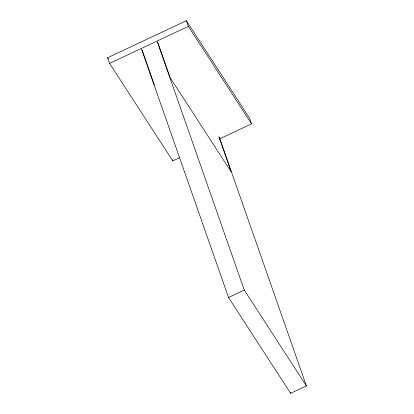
<?xml version="1.0" encoding="UTF-8"?>
<svg xmlns="http://www.w3.org/2000/svg" width="414" height="414" viewBox="0 0 414 414"><rect width="100%" height="100%" fill="white"/><g stroke="black" fill="none" stroke-linecap="round" stroke-linejoin="round"><path stroke-width="0.62" d="M179.805 157.615L172.804 160.906L109.596 63.399L107.619 57.753L186.383 20.7L249.585 118.207L251.562 123.853L219.477 138.949M109.596 63.399L188.36 26.346L251.562 123.853M228.528 297.5L244.281 290.09L306.381 385.889L290.628 393.3L228.528 297.5L141.521 49.049M107.619 57.753L108.323 58.84M186.383 20.7L188.36 26.346M219.373 137.438L306.381 385.889M218.892 136.698L231.224 171.903L170.071 77.563L157.744 42.357M290.198 392.079L290.628 393.3M157.273 41.638L244.281 290.09M141.992 49.768L154.318 84.973M172.41 159.778L172.804 160.906"/></g></svg>
